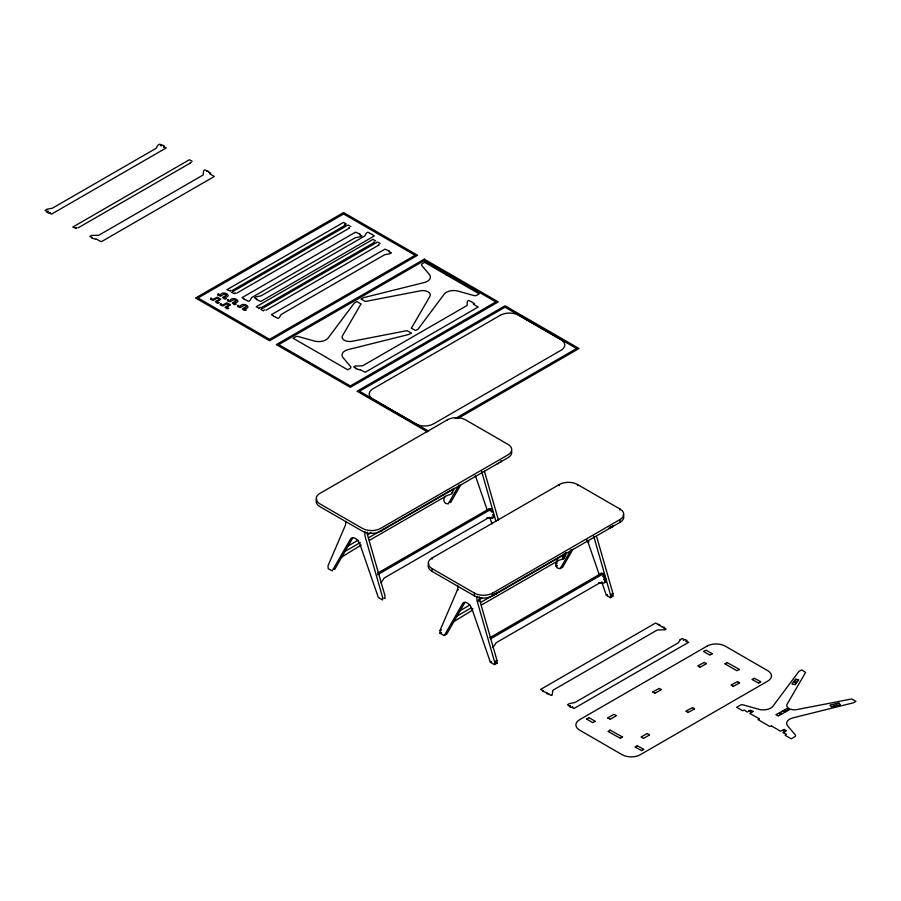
<?xml version="1.0" encoding="UTF-8"?>
<svg xmlns="http://www.w3.org/2000/svg" width="901" height="901" viewBox="0 0 901 901"><rect width="100%" height="100%" fill="white"/><g stroke="black" fill="none" stroke-linecap="round" stroke-linejoin="round"><path stroke-width="1.35" d="M571.088 549.7L560.253 568.587C554.385 568.869 555.41 562.461 557.651 559.645M497.025 663.17L497.037 660.703L494.604 662.111L494.604 664.566M497.025 663.147L494.367 664.634L490.347 662.145L472.101 609.256A7.557 4.359 60 0 0 467.315 603.073A7.557 4.359 60 0 0 462.54 603.738L444.294 635.532M445.083 496.226C442.965 499.03 443.258 504.098 448.236 503.907L459.071 485.02M457.618 585.368A10.294 5.947 60 0 1 457.291 590.2L440.06 630.362L440.972 629.833M565.839 554.712L563.913 557.347L564.6 556.953L563.609 555.94M481.427 605.033L558.721 560.399L563.913 558.552L564.6 556.953M564.724 555.185L566.166 552.831M543.021 690.695L542.379 691.101L547.549 693.207M547.515 693.353L546.907 693.714L549.283 694.209M549.272 694.311L551.018 695.448L552.178 694.784M657.437 624.134L655.703 622.963L540.577 689.434L543.033 690.594M659.16 625.125L659.802 624.708L657.46 624.258M661.953 626.747L659.172 625.238M663.688 627.738L664.33 627.321L661.976 626.871M759.239 718.874L757.966 719.617L769.837 726.476L771.661 725.879M771.628 726.026L780.514 731.24L781.854 730.463M452.685 490.527L454.284 488.297L398.096 520.744M680.041 639.913L678.577 642.503A1.712 0.991 0 0 1 678.16 642.897L575.097 702.397A1.712 0.991 0 0 1 574.421 702.634L569.939 703.49A1.712 0.991 0 0 0 569.252 703.726L567.484 704.751L569.331 705.821L570.502 705.528M352.933 537.66L334.699 569.455L333.483 568.948M460.918 484.614L450.658 502.51L449.453 502.003M572.946 549.295L562.686 567.179L559.983 568.621M360.907 304.076L342.493 335.769A7.557 4.359 0 0 0 344.317 340.24A7.557 4.359 0 0 0 352.054 341.299L406.993 330.656L411.149 332.886M411.475 328.054L429.901 296.35A7.557 4.359 0 0 0 428.076 291.879A7.557 4.359 0 0 0 420.339 290.832L365.367 301.475L361.233 299.233M210.789 298.299L210.451 299.312L213.222 300.371L216.792 298.299M218.065 294.098L217.727 295.111L220.497 296.17L224.079 294.098M220.486 303.896L220.148 304.921L222.919 305.968L226.5 303.907M227.773 299.695L227.424 300.72L230.206 301.767L233.776 299.706M237.841 305.507L237.492 306.531L240.274 307.579L243.844 305.518M791.968 683.938L795.594 679.084M795.121 684.726L798.748 679.872M48.046 211.352L46.773 212.095L48.654 213.177L49.87 212.478M160.975 145.624L161.651 145.207L159.804 144.137L158.024 145.162A1.712 0.991 0 0 0 157.607 145.557L156.143 148.147A1.712 0.991 0 0 1 155.727 148.541L52.663 208.041A1.712 0.991 0 0 1 51.988 208.277L47.505 209.133A1.937 1.115 0 0 0 46.751 209.415M570.446 705.731L569.207 706.452L571.088 707.533L572.304 706.835M683.408 639.98L684.084 639.564L682.237 638.505L680.537 639.485A1.937 1.115 0 0 0 680.03 639.913M340.837 557.539L361.211 545.082M452.854 622.219L472.056 610.439M552.336 694.694L552.696 690.763A1.712 0.991 0 0 1 553.203 690.076L656.829 630.25A1.712 0.991 0 0 1 658 629.957L664.837 629.743M190.866 162.754L78.015 227.908M344.959 225.419L232.109 290.561M349.509 228.043L236.659 293.197M374.377 242.392L261.527 307.545M378.927 245.027L266.077 310.169M748.675 710.957L750.544 710.168M752.966 711.576L751.569 712.387L749.103 710.968M786.201 730.756L784.794 731.567L782.372 730.17L784.253 729.337M46.751 209.415L45.05 210.395L46.897 211.465L48.068 211.172M163.408 146.931L164.624 146.221L162.743 145.14L160.975 145.782M50.355 212.76L49.746 213.109L51.526 214.134L166.28 147.888L163.892 147.201M76.743 227.626L76.078 227.818M76.303 228.437L72.756 227.086L189.447 159.714L192.15 161.279M92.172 237.673L91.632 237.988L93.107 238.54M96.137 239.328L93.783 238.596M210.158 173.499L210.71 173.183L208.683 172.091M220.418 295.123C222.209 289.649 234.057 296.316 224.417 297.443M230.836 290.28L230.194 290.46M230.397 291.091L226.849 289.75L343.551 222.378L346.243 223.932M217.141 301.644L220.801 299.211L217.152 297.195L213.053 299.369L211.712 299.042M235.386 292.904L234.744 293.095M234.947 293.726L231.399 292.375L348.09 225.002L350.793 226.556M230.115 300.731C231.839 295.269 243.788 301.858 234.125 303.04M226.849 307.241L230.51 304.808L226.849 302.792L222.784 304.955L221.409 304.651M244.013 299.132L246.131 300.078M359.668 234.53L360.22 234.215L355.523 232.143L241.986 297.69L244.013 298.862M240.184 306.543C241.885 301.103 253.879 307.635 244.194 308.852M256.695 299.042L256.143 299.357L260.839 301.43L374.377 235.882L372.361 234.71M370.232 233.483L372.361 234.429M260.254 307.264L259.612 307.444M259.815 308.074L259.049 308.322M264.804 309.888L264.162 310.068M273.42 316.116L275.548 317.062M389.086 251.514L389.637 251.199L384.941 249.126L271.404 314.674L273.42 315.846M361.233 298.963L363.576 297.657L424.202 282.554A10.294 5.947 0 0 0 429.372 274.49L421.736 265.446A2.568 1.487 0 0 1 422.22 263.745L424.675 262.326L446.074 274.692M411.149 333.167L408.885 334.451L348.191 349.577A10.294 5.947 0 0 0 343.022 357.629L350.658 366.673A2.568 1.487 0 0 1 350.162 368.385L347.707 369.793L326.353 357.46M415.823 330.476L418.075 329.124L444.238 294.12A10.294 5.947 0 0 1 458.192 291.136L473.858 295.551A2.568 1.487 0 0 0 476.809 295.258L479.264 293.85L446.153 274.816M356.008 368.216L355.467 368.532L356.931 369.083M471.122 301.756L472.529 302.274M359.972 369.872L357.607 369.14M473.994 304.042L474.545 303.727L472.518 302.635M455.309 418.537L576.617 348.507L505.044 307.185L359.476 391.225L428.617 431.151M457.731 418.537L579.039 348.507L505.044 305.788L357.055 391.225L427.412 431.849M347.347 546.4L357.99 540.262M367.45 534.8L370.998 532.75M344.869 551.468L360.242 542.593M368.52 537.818L381.528 530.306M383.905 528.932L396.913 521.431M453.755 490.065L452.82 490.617M453.068 491.687L451.84 492.52L452.572 492.284L451.897 493.872L446.772 495.685L369.399 540.352M377.665 573.137L489.446 508.603L491.698 508.862L492.351 511.16L491.597 511.982L492.836 511.599M377.553 574.77L491.698 508.862M493.534 514.02L492.453 514.944L493.41 514.82L494.086 517.197L492.318 518.221A1.712 1.284 -83.2 0 1 491.721 518.368L488.184 518.154A1.712 1.284 -83.2 0 0 487.587 518.3L384.536 577.8A1.712 1.284 -83.2 0 0 384.04 578.284L381.607 581.945A1.712 1.284 -83.2 0 1 381.112 582.429L380.673 582.677M490.651 517.625L490.065 517.962A1.712 1.284 -83.2 0 1 489.468 518.109L486.81 517.94M431.984 571.369L431.984 568.565A12.862 7.433 0 0 1 431.984 558.068L559.352 484.524A12.862 7.433 0 0 1 577.552 484.524L620.012 509.042A12.862 7.433 0 0 1 620.012 519.539L620.012 522.343L492.644 595.876A12.862 7.433 0 0 1 474.444 595.876L431.984 571.369A12.862 7.433 0 0 1 428.831 563.868M457.291 590.2L458.361 589.592M462.54 603.738L464.961 602.33L446.716 634.135L444.024 635.577L440.24 633.392L441.321 632.795M459.375 611.081L470.018 604.931M478.296 600.156L481.844 598.106M479.76 600.37L496.992 660.422L494.57 661.83L477.339 601.767L479.76 600.37A10.294 5.947 60 0 1 479.253 596.755M431.984 568.565L474.444 593.083A12.862 7.433 0 0 0 492.644 593.083L620.012 519.539M495.978 593.286L495.066 593.815L495.809 593.95A2.568 1.487 60 0 0 497.037 592.678L497.037 592.317M611.486 526.601L610.045 528.301L608.614 528.268M612.241 526.161L612.995 525.722A2.568 1.487 60 0 1 611.779 526.995L610.315 526.736M456.897 616.149L471.088 607.95M480.548 602.487L493.557 594.975M494.739 594.3L566.312 552.977M472.101 609.256L473.002 608.727M588.972 541.783L588.06 542.301L599.469 575.345M556.03 563.407L556.942 562.877M441.085 629.979L440.026 630.587L440.217 633.369M555.985 563.643L556.897 563.114M440.026 632.986L441.085 632.367M557.201 565.332L555.996 566.087L557.291 565.839M489.682 637.807L601.463 573.273L603.726 573.543L604.38 575.829L603.704 576.786L605.033 576.178M490.752 638.764L603.726 573.543M605.686 578.622L604.481 579.613L605.427 579.501L606.114 581.877L604.346 582.902A1.712 1.284 -83.2 0 1 603.749 583.048L600.212 582.834A1.712 1.284 -83.2 0 0 599.615 582.981L496.552 642.481A1.712 1.284 -83.2 0 0 496.057 642.965L493.635 646.625A1.712 1.284 -83.2 0 1 493.14 647.109L492.408 647.526M602.375 582.463L602.082 582.632A1.712 1.284 -83.2 0 1 601.496 582.778L598.838 582.62M490.347 662.145L491.248 661.593M607.218 594.637L606.474 595.437L610.461 597.712L610.551 594.942L612.962 593.466L596.8 537.176M490.606 662.472L491.518 661.942M607.488 594.998L606.328 595.223L601.744 581.956M610.574 595.156L612.995 593.759L612.995 596.169L610.416 597.723M664.961 629.664L666.132 628.988L663.71 627.873M685.841 641.287L687.058 640.588L685.177 639.496L683.42 640.149M572.788 707.116L572.18 707.465L573.96 708.49L688.713 642.244L686.325 641.568M588.59 718.018L586.776 718.784M705.584 650.477L703.771 651.243M593.263 722.332L595.144 721.532M710.258 654.779L712.139 653.991M607.803 717.86L613.874 714.358M652.82 691.867L659.374 688.353M697.847 665.873L704.391 662.359M610.236 719.257L616.295 715.754M661.311 689.761L654.79 693.286M706.339 663.778L699.829 667.303M608.558 731.162L609.954 730.351M726.949 662.809L725.08 663.587M620.429 738.009L622.309 737.221M737.412 670.468L739.293 669.668M641.039 737.041L647.098 733.538M686.055 711.047L692.599 707.533M731.071 685.064L737.626 681.539M643.46 738.437L649.531 734.934M694.547 708.952L688.015 712.477M739.563 682.958L733.054 686.494M637.108 746.028L635.25 746.816M754.103 678.487L752.245 679.264M641.782 750.342L643.663 749.553M758.777 682.8L760.658 682.001M748.63 711.283L747.289 712.049L744.215 710.033L742.672 710.788L736.613 707.285L740.273 705.168A2.568 1.487 0 0 1 743.224 704.886L758.89 709.301A10.294 5.947 0 0 0 772.855 706.316L799.007 671.313L801.699 669.939L805.607 672.383L787.192 704.075A7.557 4.359 0 0 0 789.006 708.546A7.557 4.359 0 0 0 796.754 709.605L851.715 698.962L855.95 701.338L853.585 702.757L792.891 717.883A10.294 5.947 0 0 0 787.711 725.936L795.358 734.991A2.568 1.487 0 0 1 794.862 736.691L791.191 738.809L785.131 735.306L786.415 734.371L782.946 732.637L784.771 731.882M776.155 714.572L787.069 708.535M789.006 709.954L778.115 716.002M564.837 555.286L564.015 554.397M830.181 705.055L839.068 702.96M836.038 704.041L837.108 705.145M831.251 706.485L830.193 705.382M839.045 703.298L840.137 704.391M834.191 705.753L833.155 704.661M840.115 704.728L831.33 706.835M726.972 662.494L739.327 669.364M609.977 730.035L622.332 736.905M754.137 678.171L760.692 681.697M620.395 738.324L608.04 731.454M758.743 683.104L752.2 679.591M637.142 745.724L643.697 749.238M641.749 750.657L635.205 747.132M751.535 712.702L749.711 713.457L759.284 718.728M220.373 295.145L218.966 294.83M226.23 298.794L224.439 298.997L222.626 297.386L226.41 295.303M218.999 302.973L217.118 303.175L215.339 301.587L219.134 299.504M230.014 300.776L228.696 300.45M235.938 304.392L234.102 304.583L232.323 302.995L236.118 300.9M228.708 308.581L226.861 308.795L225.047 307.196L228.831 305.112M240.128 306.565L238.776 306.272M246.052 310.192L244.171 310.394L242.392 308.806L246.187 306.723M218.188 293.996L218.932 294.075M210.913 298.197L211.656 298.276M227.885 299.605L228.64 299.673M220.61 303.806L221.353 303.874M237.954 305.416L238.697 305.484M208.66 171.753L207.838 170.897L206.903 171.246M96.182 239.024L101.295 241.738L214.348 176.472L209.674 173.78M360.017 369.568L365.13 372.293L478.183 307.016L473.509 304.324M344.914 224.214L345.635 224.428M609.346 528.403L610.382 527.941L610.574 526.589M226.421 294.965L224.754 294.075M490.099 510.89L492.351 511.16M491.833 516.937L494.086 517.197M600.866 573.622L603.118 573.892L603.771 576.178L602.927 576.077M603.253 575.694L604.38 575.829M603.107 576.708L603.952 576.809L604.65 579.219L603.805 579.118M604.166 579.343L605.427 579.501M603.974 579.748L604.83 579.85L605.506 582.226L604.661 582.125M604.988 581.742L606.114 581.877M236.13 300.562L234.463 299.684M373.791 242.042L374.365 242.256M782.102 713.603L780.221 712.815M616.273 715.439L614.392 714.651M491.923 595.088L493.376 595.358A2.568 1.487 60 0 0 494.604 594.221M612.781 596.293L612.049 595.876M496.811 663.249L495.854 662.697M344.351 225.047L344.959 225.273M256.65 298.738L254.364 297.69L255.524 297.015A1.712 0.991 0 0 1 256.199 296.778L260.693 295.922A1.712 0.991 0 0 0 261.369 295.686L364.421 236.186A1.712 0.991 0 0 0 364.837 235.792L366.313 233.201A1.712 0.991 0 0 1 366.73 232.807L367.901 232.143L369.748 233.201M661.289 689.456L659.408 688.657M752.943 711.261L751.062 710.472M378.341 244.667L378.916 244.881M796.27 679.253L798.072 679.703M794.952 680.998L797.351 681.381M793.905 682.406L795.718 682.857M792.632 684.107L794.445 684.557M245.962 309.674L244.126 309.088M359.758 234.846L362.011 235.882L360.839 236.558A1.712 0.991 0 0 1 360.163 236.794L355.67 237.65A1.712 0.991 0 0 0 354.994 237.887L251.942 297.386A1.712 0.991 0 0 0 251.525 297.78L250.05 300.371A1.712 0.991 0 0 1 249.633 300.754L248.462 301.43L246.615 300.36M389.176 251.829L391.417 252.866L390.257 253.541A1.712 0.991 0 0 1 389.581 253.778L385.087 254.634A1.712 0.991 0 0 0 384.412 254.87L281.36 314.37A1.712 0.991 0 0 0 280.943 314.764L279.468 317.355A1.712 0.991 0 0 1 279.051 317.738L277.88 318.413L276.033 317.343M706.305 663.463L704.424 662.674M739.53 682.643L737.649 681.854M788.983 709.639L787.102 708.85M607.86 718.176L609.718 718.964M224.98 298.31L226.421 298.535M234.688 303.907L235.893 303.862M246.198 306.374L244.531 305.495M190.257 162.394L190.866 162.619M348.901 227.671L349.498 227.897M218.909 302.466L217.704 302.511M228.617 308.063L227.435 308.119M219.146 299.166L217.479 298.276M228.843 304.763L227.187 303.885M783.07 710.934L784.929 711.711M694.513 708.637L692.632 707.848M786.629 710.99L784.748 710.202M776.178 714.887L778.059 715.676M786.168 730.441L784.287 729.652M652.853 692.182L654.734 692.97M686.078 711.362L687.959 712.15M649.497 734.63L647.616 733.842M562.415 567.213L561.469 566.673M446.445 634.169L445.511 633.628M375.661 240.916L372.958 239.362L256.267 306.734L258.97 308.288M380.211 243.54L377.508 241.986L260.817 309.358L263.509 310.913M470.637 301.475L468.779 300.393L467.315 301.283L467.101 305.09A1.712 0.991 0 0 1 466.594 305.766L362.968 365.603A1.712 0.991 0 0 1 361.785 365.885L355.399 365.975L353.665 366.865L355.523 367.935M206.813 170.931L204.944 169.85L203.513 170.706L203.266 174.546A1.712 0.991 0 0 1 202.759 175.222L99.133 235.06A1.712 0.991 0 0 1 97.961 235.341L91.564 235.431L89.83 236.321L91.688 237.391M415.338 330.476L411.487 328.223M706.102 650.173L712.162 653.675M703.67 651.581L709.74 655.083M725.035 663.913L736.905 670.761M698.354 666.177L699.75 666.977M731.589 685.357L732.986 686.157M779.016 713.513L780.412 714.324M641.546 737.333L642.942 738.144M383.826 598.016L384.997 598.512L384.975 595.786L367.732 535.69A10.294 5.947 60 0 1 367.225 532.074M589.108 717.725L595.178 721.228M586.686 719.122L592.745 722.625M565.423 553.034L565.04 554.858L564.195 553.98M564.803 553.631L565.648 554.509M564.544 555.309L565.389 556.187L564.127 556.919L563.328 556.018M563.148 556.435L563.992 557.302L563.305 558.902L562.461 558.023M563.069 557.674L563.913 558.552M234.057 303.277L234.587 303.84M224.36 297.668L224.878 298.242M226.782 307.478L227.311 308.041M217.085 301.869L217.603 302.443M360.896 303.907L356.92 301.61L354.352 302.961L328.155 337.999A10.294 5.947 0 0 1 314.19 340.995L298.524 336.58A2.568 1.487 0 0 0 295.573 336.861L293.129 338.28L326.241 357.303M586.99 539.992L588.06 542.301L587.249 540.454M487.441 510.664L476.043 477.631A7.557 4.359 60 0 0 475.221 475.773M489.716 517.275L492.002 523.886M593.658 536.072L610.54 594.908M601.463 573.273L601.834 574.556M484.423 471.246L498.422 520.035M481.641 471.392L496 521.442M489.446 508.603L489.772 509.741M620.012 509.042L620.012 510.09M577.552 484.524L577.552 485.583M559.352 484.524L559.352 485.583M500.979 460.693L500.979 461.042A2.568 1.487 60 0 1 499.751 462.326M492.644 593.083L492.644 595.876M474.444 593.083L474.444 595.876M431.984 558.068L431.984 559.116M384.93 528.572A2.568 1.487 60 0 1 383.781 529.281M345.725 521.611A10.294 5.947 60 0 1 345.274 525.531L328.043 565.682L328.201 568.7L332.244 570.885L350.512 539.057A7.557 4.359 60 0 1 355.287 538.404A7.557 4.359 60 0 1 360.073 544.576L378.341 597.498L382.52 599.976L382.565 597.217L365.31 537.097A10.294 5.947 60 0 1 364.995 531.883M382.587 529.394A2.568 1.487 60 0 1 381.36 530.678M498.535 462.742A2.568 1.487 60 0 1 497.329 463.722M511.475 450.894A12.862 7.433 0 0 1 507.984 457.674L380.616 531.207A12.862 7.433 0 0 1 362.416 531.207L319.968 506.689A12.862 7.433 0 0 1 316.803 499.188M623.165 514.843A12.862 7.433 0 0 1 620.012 522.343M477.339 601.767A10.294 5.947 60 0 1 477.102 596.203M343.563 212.557L195.573 297.994L269.568 340.724L417.568 255.276L343.563 212.557M343.563 213.965L198.006 297.994L269.568 339.317L415.136 255.276L343.563 213.965M424.303 259.173L276.314 344.61L350.309 387.329L498.298 301.891L424.303 259.173M424.303 260.569L278.747 344.61L350.309 385.932L495.877 301.891L424.303 260.569M500.348 315.26L372.98 388.793A12.862 7.433 0 0 0 372.98 399.301L415.44 423.808A12.862 7.433 0 0 0 433.629 423.808L561.008 350.275A12.862 7.433 0 0 0 561.008 339.778L518.548 315.26A12.862 7.433 0 0 0 500.348 315.26M447.335 419.855L319.968 493.388A12.862 7.433 0 0 0 319.968 503.896L362.416 528.403A12.862 7.433 0 0 0 380.616 528.403L507.984 454.87A12.862 7.433 0 0 0 507.984 444.362L465.524 419.855A12.862 7.433 0 0 0 447.335 419.855M707.037 646.13L579.67 719.662A12.862 7.433 0 0 0 579.67 730.17L622.129 754.689A12.862 7.433 0 0 0 640.329 754.689L767.697 681.145A12.862 7.433 0 0 0 767.697 670.648L725.237 646.13A12.862 7.433 0 0 0 707.037 646.13"/></g></svg>
